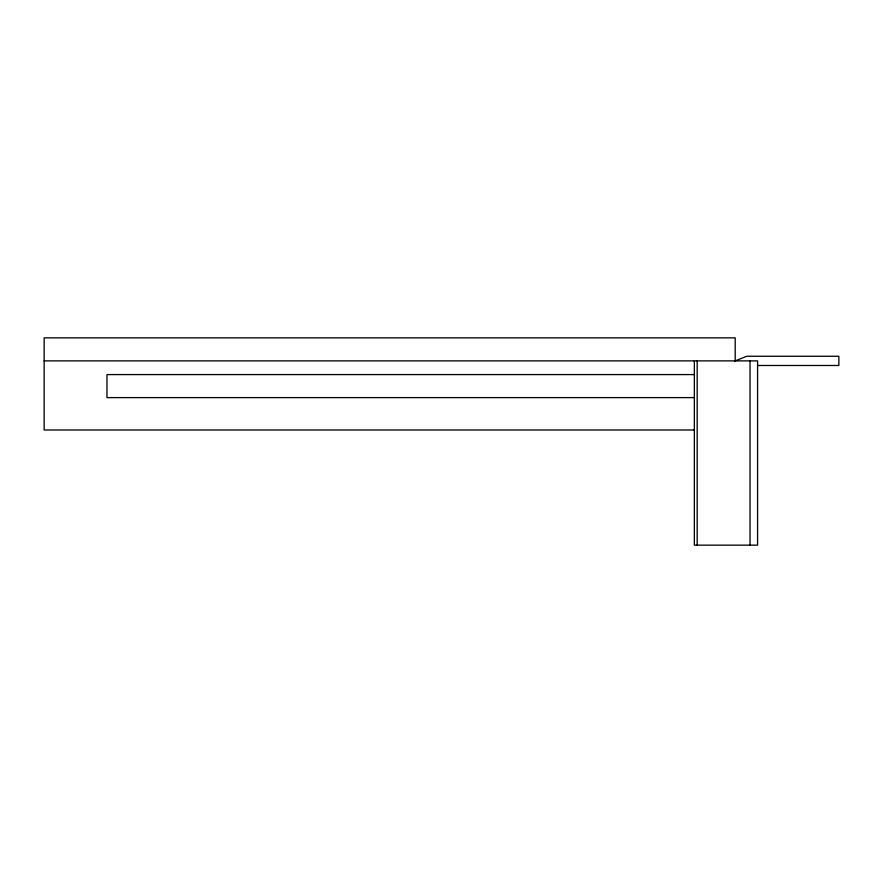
<?xml version="1.0" encoding="UTF-8"?>
<svg xmlns="http://www.w3.org/2000/svg" width="883" height="883" viewBox="0 0 883 883"><rect width="100%" height="100%" fill="white"/><g stroke="black" fill="none" stroke-linecap="round" stroke-linejoin="round"><path stroke-width="1.32" d="M735.197 360.882L746.709 356.268L838.85 356.268L838.85 365.485L757.713 365.485M44.15 360.882L757.581 360.882L757.581 545.153L694.347 545.153L694.347 360.882M694.347 374.58L106.964 374.58L106.964 397.615L694.347 397.615M694.347 429.988L44.15 429.988L44.15 337.847L735.197 337.847L735.197 361.224M750.031 360.882L750.031 545.153M697.184 360.882L697.184 545.153"/></g></svg>
